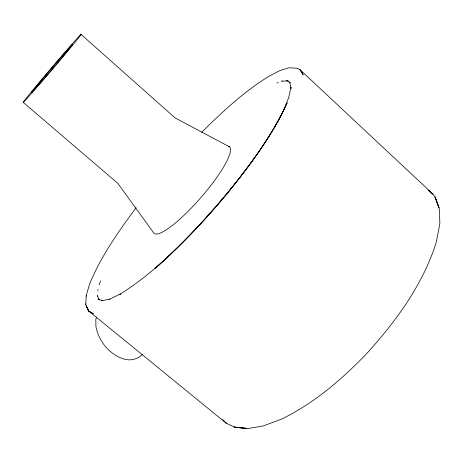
<?xml version="1.0" encoding="UTF-8"?>
<svg xmlns="http://www.w3.org/2000/svg" width="463" height="463" viewBox="0 0 463 463"><rect width="100%" height="100%" fill="white"/><g stroke="black" fill="none" stroke-linecap="round" stroke-linejoin="round"><path stroke-width="0.69" d="M201.775 132.239L202.742 131.266C223.062 111.166 244.267 91.558 268.644 76.441L279.86 70.596L289.034 67.789L297.333 68.246L300.012 69.681L433.009 194.165L435.006 196.925L439.387 209.317L439.85 223.808L436.302 242.143C422.841 285.063 395.512 322.017 365.486 354.872C340.861 380.227 313.503 403.58 281.521 419.125L263.146 425.995L247.908 428.553L234.874 427.245L226.338 423.298L88.456 310.841L88.855 311.315L86.274 305.916L88.456 310.841L93.416 313.746L88.855 311.315L85.759 304.504L86.216 295.498L89.579 284.12C100.893 256.375 118.343 231.697 136.087 207.748M86.176 296.21L86.216 295.498M85.759 304.504L85.8 303.745M97.878 290.833L97.977 289.473M96.512 317.138L95.812 319.615L95.928 326.49C98.619 341.289 109.592 354.681 124.119 359.126C130.514 360.966 137.563 359.34 142.245 354.525M99.244 284.82L100.459 280.85M276.833 83.01L278.176 82.518M282.204 81.025L281.469 81.181L288.513 80.903M101.646 300.747L109.916 299.162L109.164 299.364L120.484 293.976L119.865 294.364C153.768 273.02 182.185 244.192 208.917 214.629C227.68 193.615 245.402 171.599 261.19 148.253C230.684 192.29 194.964 232.721 155.059 268.465C191.549 236.165 224.063 199.53 252.914 160.296C265.774 142.066 278.141 123.332 287.153 102.85L279.311 119.124L267.782 138.518L261.589 147.68L274.177 127.84L283.42 110.645L283.125 111.299L288.802 97.38L290.955 86.992L290.961 88.607L289.763 81.899L290.087 82.645M102.554 300.736L98 299.017L98.671 299.428M229.561 146.881L175.13 117.932L81.066 34.418M286.979 80.591L286.337 80.14L290.064 82.877M428.767 190.75L433.009 194.165L428.292 190.056M23.15 102.311L117.828 183.342L154.092 233.421A57.412 11.778 -48.9 0 0 202.58 195.635A57.412 11.778 -48.9 0 0 228.49 146.308M225.365 422.256L226.338 423.298L222.703 419.565M99.29 300.047L97.317 295.463L97.473 296.204M246.495 428.397L234.162 427.054L246.495 428.397M301.998 72.749L300.012 69.681L303.149 74.884L301.998 72.749M437.888 204.229L435.006 196.925L439.051 207.904L437.888 204.229M41.959 81.037A31.658 0.55 -49.6 0 0 72.558 44.39A31.658 0.55 -49.6 0 0 41.56 80.03A31.658 0.55 -49.6 0 0 41.959 81.037M32.034 92.837A44.703 0.781 -49.6 0 0 80.244 35.697A44.703 0.781 -49.6 0 0 43.962 76.817A44.703 0.781 -49.6 0 0 32.034 92.837"/></g></svg>
